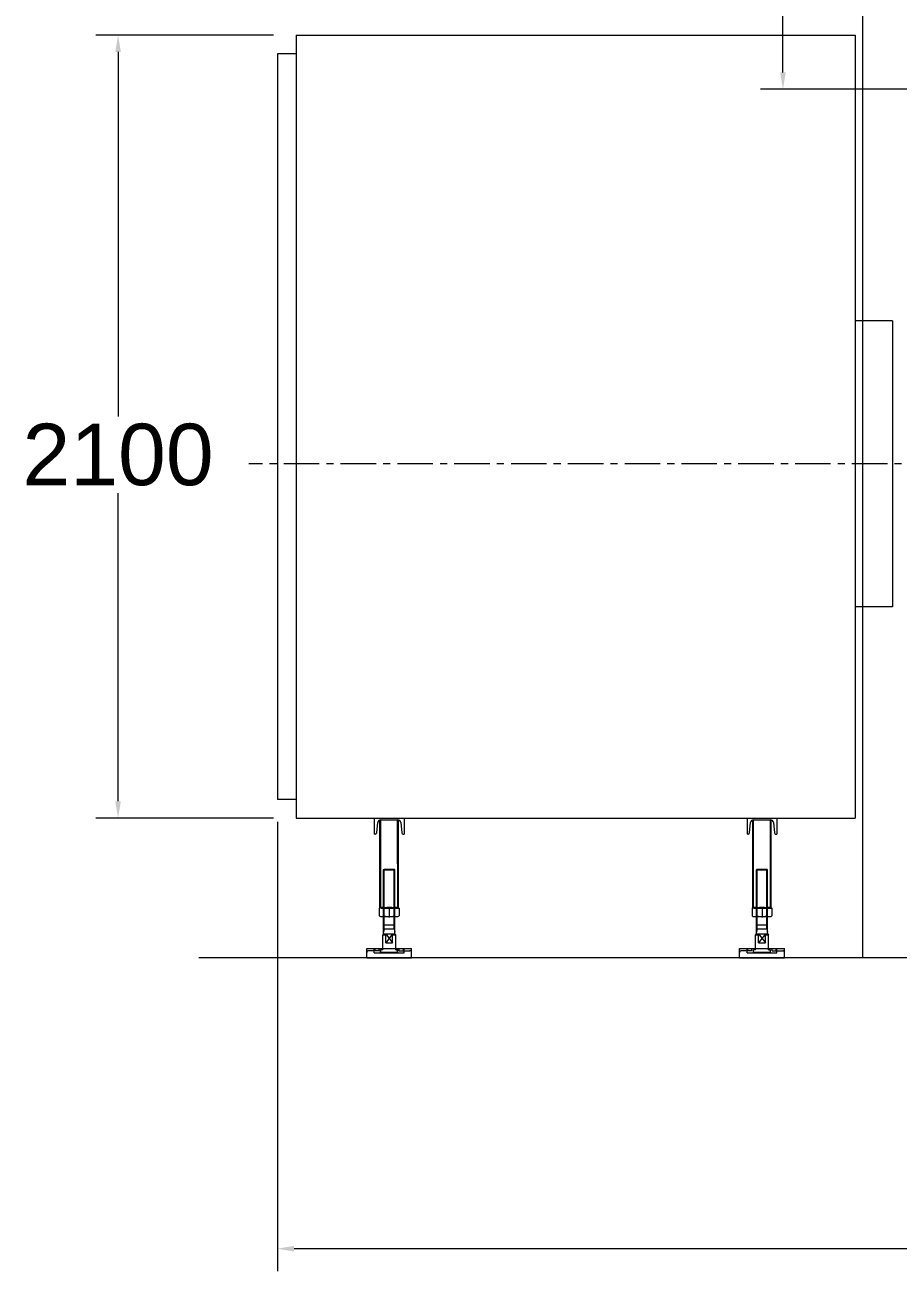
# Model space of a CAD drawing. Header units: millimetres. Extents: x 2 to 805233, y 2 to 613512.
# Drawn here: x 278776 to 338268, y 343664 to 428573 of the extents above; entities that cross this region are included whole.
import ezdxf

# ---------------------------------------------------------------- set-up
doc = ezdxf.new("R2010")
doc.units = ezdxf.units.MM
doc.header["$LTSCALE"] = 25.4
doc.linetypes.add('CENTER', pattern=[50.8, 31.75, -6.35, 6.35, -6.35])
doc.layers.get('Defpoints').update_dxf_attribs({"lineweight": 5})
doc.layers.add('CAXA1', color=5, linetype='CENTER', lineweight=5)
doc.styles.add('Roman', font='arial.ttf')
doc.styles.get("Standard").update_dxf_attribs({"font": 'arial.ttf'})
doc.dimstyles.new('ISO-25', dxfattribs={"dimscale": 30, "dimtxt": 38.1, "dimasz": 38.1, "dimexe": 50.8, "dimexo": 50.8, "dimgap": 15.875, "dimtad": 1, "dimtih": 1, "dimtoh": 1, "dimdec": 1, "dimlfac": 0.03937, "dimdsep": 46, "dimtxsty": 'Standard', "dimcen": 63.5, "dimclrd": 7, "dimclre": 7, "dimclrt": 7, "dimadec": 0, "dimazin": 0, "dimtfac": 1, "dimtdec": 1, "dimtmove": 0, "dimatfit": 3, "dimfxl": 25.4, "dimlwd": 5, "dimlwe": 5, "dimarcsym": 0})

# ---------------------------------------------------------------- blocks, each defined once
blk = doc.blocks.new('*D21')
at = {"color": 7, "linetype": 'Continuous', "lineweight": 5, "transparency": 16777216}
for p, q in [((295723, 427875), (283598, 427875)), ((285122, 426732), (285122, 401892)), ((285122, 375678), (285122, 396660)), ((295723, 374535), (283598, 374535))]:
    blk.add_line(p, q, dxfattribs=at)
at = {"color": 7, "transparency": 16777216}
for points in [[(284932, 426732), (285313, 426732), (285122, 427875)], [(284932, 375678), (285313, 375678), (285122, 374535)]]:
    blk.add_solid(points, dxfattribs=at)
at = {"layer": 'Defpoints', "color": 0, "transparency": 16777216}
for p in [(285122, 427875), (297247, 427875), (297247, 374535)]:
    blk.add_point(p, dxfattribs=at)
at = {"color": 7, "lineweight": 5, "transparency": 16777216, "insert": (285122, 399276), "char_height": 4191, "attachment_point": 5, "style": 'Roman'}
blk.add_mtext('2100', dxfattribs=at)
blk = doc.blocks.new('*D23')
at = {"color": 7, "linetype": 'Continuous', "lineweight": 5, "transparency": 16777216}
for p, q in [((295977, 374281), (295977, 343664)), ((478095, 363486), (478095, 343664)), ((476952, 345188), (297120, 345188))]:
    blk.add_line(p, q, dxfattribs=at)
at = {"color": 7, "transparency": 16777216}
for points in [[(297120, 345379), (297120, 344998), (295977, 345188)], [(476952, 345379), (476952, 344998), (478095, 345188)]]:
    blk.add_solid(points, dxfattribs=at)
at = {"layer": 'Defpoints', "color": 0, "transparency": 16777216}
for p in [(295977, 375805), (478095, 365010), (295977, 345188)]:
    blk.add_point(p, dxfattribs=at)
at = {"color": 7, "lineweight": 5, "transparency": 16777216, "insert": (387036, 347831), "char_height": 4191, "attachment_point": 5, "style": 'Roman'}
blk.add_mtext('C', dxfattribs=at)
blk = doc.blocks.new('*D6')
at = {"color": 7, "linetype": 'Continuous', "lineweight": 5, "transparency": 16777216}
for p, q in [((342776, 490232), (328902, 490232)), ((330426, 489089), (330426, 467094)), ((330426, 425335), (330426, 461950)), ((349380, 424192), (328902, 424192))]:
    blk.add_line(p, q, dxfattribs=at)
at = {"color": 7, "transparency": 16777216}
for points in [[(330235, 489089), (330616, 489089), (330426, 490232)], [(330235, 425335), (330616, 425335), (330426, 424192)]]:
    blk.add_solid(points, dxfattribs=at)
at = {"layer": 'Defpoints', "color": 0, "transparency": 16777216}
for p in [(344300, 490232), (330426, 424192), (350904, 424192)]:
    blk.add_point(p, dxfattribs=at)
at = {"color": 7, "lineweight": 5, "transparency": 16777216, "insert": (330426, 464522), "char_height": 4191, "attachment_point": 5, "style": 'Roman'}
blk.add_mtext('F', dxfattribs=at)

msp = doc.modelspace()

# ---------------------------------------------------------------- linework, layer by layer
at = {"color": 7, "lineweight": 5}
for p, q in [((335854.72, 441209.7), (335854.72, 365009.7)), ((297246.72, 427874.7), (297246.72, 374534.7)), ((297246.72, 427874.7), (335346.72, 427874.7)), ((335346.72, 427874.7), (335346.72, 374534.7)), ((295976.72, 426604.7), (295976.72, 375804.7)), ((297246.72, 426604.7), (295976.72, 426604.7)), ((337886.72, 408405.6), (335346.72, 408405.6)), ((337886.72, 408405.6), (337886.72, 388923.8)), ((337886.72, 388923.8), (335346.72, 388923.8)), ((297246.72, 375804.7), (295976.72, 375804.7)), ((297246.72, 374534.7), (335346.72, 374534.7)), ((302580.72, 374534.7), (304612.72, 374534.7)), ((302580.72, 374534.7), (302580.72, 373442.5)), ((304612.72, 374534.7), (304612.72, 373442.5)), ((327980.72, 374534.7), (330012.72, 374534.7)), ((327980.72, 374534.7), (327980.72, 373442.5)), ((330012.72, 374534.7), (330012.72, 373442.5)), ((302744.81, 373533.99), (302813.89, 374224.72)), ((302961.72, 368387.91), (302961.72, 374400.29)), ((303016.08, 374407.7), (304177.37, 374407.7)), ((303016.08, 368387.91), (303025.22, 374407.7)), ((304177.37, 368387.91), (304168.22, 374407.7)), ((304231.72, 368387.91), (304231.72, 374400.29)), ((304379.56, 374224.72), (304448.64, 373533.99)), ((328144.81, 373533.99), (328213.89, 374224.72)), ((328361.72, 368387.91), (328361.72, 374400.29)), ((328416.08, 374407.7), (329577.37, 374407.7)), ((328416.08, 368387.91), (328425.22, 374407.7)), ((329577.37, 368387.91), (329568.22, 374407.7)), ((329631.72, 368387.91), (329631.72, 374400.29)), ((329779.56, 374224.72), (329848.64, 373533.99)), ((302643.72, 373442.5), (302580.72, 373442.5)), ((304549.73, 373442.5), (304612.72, 373442.5)), ((328043.72, 373442.5), (327980.72, 373442.5)), ((329949.73, 373442.5), (330012.72, 373442.5)), ((303215.72, 371004.1), (303266.52, 371054.9)), ((303266.52, 371054.9), (303926.92, 371054.9)), ((303977.72, 371004.1), (303926.92, 371054.9)), ((328615.72, 371004.1), (328666.52, 371054.9)), ((328666.52, 371054.9), (329326.92, 371054.9)), ((329377.72, 371004.1), (329326.92, 371054.9)), ((303215.72, 371004.1), (303977.72, 371004.1)), ((303215.72, 366635.3), (303215.72, 371004.1)), ((303263.84, 366990.03), (303263.84, 371052.22)), ((303929.61, 366990.03), (303929.61, 371052.22)), ((303977.72, 366635.3), (303977.72, 371004.1)), ((328615.72, 371004.1), (329377.72, 371004.1)), ((328615.72, 366635.3), (328615.72, 371004.1)), ((328663.84, 366990.03), (328663.84, 371052.22)), ((329329.61, 366990.03), (329329.61, 371052.22)), ((329377.72, 366635.3), (329377.72, 371004.1)), ((302922.15, 368387.72), (302922.15, 367872.3)), ((302961.72, 368438.62), (304231.72, 368438.62)), ((303016.08, 368387.91), (304231.72, 368387.91)), ((303090.79, 368438.62), (304102.66, 368438.62)), ((303090.79, 367821.4), (304102.66, 367821.4)), ((303259.44, 367872.3), (303259.44, 368387.72)), ((303596.72, 368489.52), (303596.72, 367745.2)), ((303934.01, 367872.3), (303934.01, 368387.72)), ((304271.3, 368387.72), (304271.3, 367872.3)), ((328322.15, 368387.72), (328322.15, 367872.3)), ((328361.72, 368438.62), (329631.72, 368438.62)), ((328416.08, 368387.91), (329631.72, 368387.91)), ((328490.79, 368438.62), (329502.66, 368438.62)), ((328490.79, 367821.4), (329502.66, 367821.4)), ((328659.44, 367872.3), (328659.44, 368387.72)), ((328996.72, 368489.52), (328996.72, 367745.2)), ((329334.01, 367872.3), (329334.01, 368387.72)), ((329671.3, 368387.72), (329671.3, 367872.3)), ((303203.02, 367244.9), (303990.42, 367244.9)), ((303215.72, 366990.9), (303977.72, 366990.9)), ((303263.84, 366990.03), (303215.72, 366758.42)), ((303929.61, 366990.03), (303977.72, 366758.42)), ((328603.02, 367244.9), (329390.42, 367244.9)), ((328615.72, 366990.9), (329377.72, 366990.9)), ((328663.84, 366990.03), (328615.72, 366758.42)), ((329329.61, 366990.03), (329377.72, 366758.42)), ((303203.02, 366635.3), (303152.22, 366584.5)), ((303152.22, 365543.1), (303152.22, 366584.5)), ((303152.22, 366584.5), (303367.77, 366584.5)), ((303203.02, 366635.3), (303990.42, 366635.3)), ((303825.68, 366635.3), (303367.77, 366025.7)), ((303367.77, 366635.3), (303825.68, 366025.7)), ((303367.77, 366025.7), (303367.77, 366635.3)), ((303367.77, 366025.7), (303825.68, 366025.7)), ((303825.68, 366025.7), (303825.68, 366635.3)), ((303825.68, 366584.5), (304041.22, 366584.5)), ((303990.42, 366635.3), (304041.22, 366584.5)), ((304041.22, 365543.1), (304041.22, 366584.5)), ((328603.02, 366635.3), (328552.22, 366584.5)), ((328552.22, 365543.1), (328552.22, 366584.5)), ((328552.22, 366584.5), (328767.77, 366584.5)), ((328603.02, 366635.3), (329390.42, 366635.3)), ((329225.68, 366635.3), (328767.77, 366025.7)), ((328767.77, 366635.3), (329225.68, 366025.7)), ((328767.77, 366025.7), (328767.77, 366635.3)), ((328767.77, 366025.7), (329225.68, 366025.7)), ((329225.68, 366025.7), (329225.68, 366635.3)), ((329225.68, 366584.5), (329441.22, 366584.5)), ((329390.42, 366635.3), (329441.22, 366584.5)), ((329441.22, 365543.1), (329441.22, 366584.5)), ((302072.72, 365644.7), (305120.72, 365644.7)), ((302072.72, 365009.7), (302072.72, 365644.7)), ((302072.72, 365009.7), (302072.72, 365365.3)), ((302580.72, 365492.3), (302199.72, 365492.3)), ((302580.72, 365339.9), (302580.72, 365644.7)), ((302580.72, 365644.7), (304612.72, 365644.7)), ((302580.72, 365339.9), (304612.72, 365339.9)), ((302631.52, 365492.3), (302631.52, 365644.7)), ((302910.92, 365492.3), (302631.52, 365492.3)), ((302910.92, 365492.3), (302910.92, 365644.7)), ((303012.52, 365339.9), (303012.52, 365543.1)), ((303152.22, 365543.1), (303012.52, 365543.1)), ((303025.22, 365390.7), (303025.22, 365543.1)), ((303025.22, 365390.7), (304168.22, 365390.7)), ((303126.82, 365543.1), (303126.82, 365644.7)), ((304041.22, 365543.1), (304180.92, 365543.1)), ((304066.62, 365543.1), (304066.62, 365644.7)), ((304168.22, 365390.7), (304168.22, 365543.1)), ((304180.92, 365339.9), (304180.92, 365543.1)), ((304282.52, 365492.3), (304282.52, 365644.7)), ((304282.52, 365492.3), (304561.92, 365492.3)), ((304561.92, 365492.3), (304561.92, 365644.7)), ((304612.72, 365339.9), (304612.72, 365644.7)), ((304612.72, 365492.3), (304993.72, 365492.3)), ((305120.72, 365009.7), (305120.72, 365644.7)), ((305120.72, 365009.7), (305120.72, 365365.3)), ((327472.72, 365644.7), (330520.72, 365644.7)), ((327472.72, 365009.7), (327472.72, 365644.7)), ((327472.72, 365009.7), (327472.72, 365365.3)), ((327980.72, 365492.3), (327599.72, 365492.3)), ((327980.72, 365339.9), (327980.72, 365644.7)), ((327980.72, 365644.7), (330012.72, 365644.7)), ((327980.72, 365339.9), (330012.72, 365339.9)), ((328031.52, 365492.3), (328031.52, 365644.7)), ((328310.92, 365492.3), (328031.52, 365492.3)), ((328310.92, 365492.3), (328310.92, 365644.7)), ((328412.52, 365339.9), (328412.52, 365543.1)), ((328552.22, 365543.1), (328412.52, 365543.1)), ((328425.22, 365390.7), (328425.22, 365543.1)), ((328425.22, 365390.7), (329568.22, 365390.7)), ((328526.82, 365543.1), (328526.82, 365644.7)), ((329441.22, 365543.1), (329580.92, 365543.1)), ((329466.62, 365543.1), (329466.62, 365644.7)), ((329568.22, 365390.7), (329568.22, 365543.1)), ((329580.92, 365339.9), (329580.92, 365543.1)), ((329682.52, 365492.3), (329682.52, 365644.7)), ((329682.52, 365492.3), (329961.92, 365492.3)), ((329961.92, 365492.3), (329961.92, 365644.7)), ((330012.72, 365339.9), (330012.72, 365644.7)), ((330012.72, 365492.3), (330393.72, 365492.3)), ((330520.72, 365009.7), (330520.72, 365644.7)), ((330520.72, 365009.7), (330520.72, 365365.3)), ((495127.41, 365009.7), (290620.49, 365009.7)), ((302072.72, 365009.7), (305120.72, 365009.7)), ((302072.72, 365009.7), (305120.72, 365009.7)), ((327472.72, 365009.7), (330520.72, 365009.7)), ((327472.72, 365009.7), (330520.72, 365009.7))]:
    msp.add_line(p, q, dxfattribs=at)
for centre, radius, start, end in [((303016.08, 374204.5), 203.2, 90, 174.2894069), ((304177.37, 374204.5), 203.2, 5.7105931, 90), ((328416.08, 374204.5), 203.2, 90, 174.2894069), ((329577.37, 374204.5), 203.2, 5.7105931, 90), ((302643.72, 373544.1), 101.6, 270, 354.2894069), ((304549.73, 373544.1), 101.6, 185.7105931, 270), ((328043.72, 373544.1), 101.6, 270, 354.2894069), ((329949.73, 373544.1), 101.6, 185.7105931, 270), ((303090.79, 368133.78), 304.84, 56.4113187, 123.5886813), ((303090.79, 368126.24), 304.84, 236.4113187, 303.5886813), ((303596.72, 367295.62), 1143, 72.8370575, 107.1629425), ((303596.72, 368964.4), 1143, 252.8370575, 287.1629425), ((304102.66, 368133.78), 304.84, 56.4113187, 123.5886813), ((304102.66, 368126.24), 304.84, 236.4113187, 303.5886813), ((328490.79, 368133.78), 304.84, 56.4113187, 123.5886813), ((328490.79, 368126.24), 304.84, 236.4113187, 303.5886813), ((328996.72, 367295.62), 1143, 72.8370575, 107.1629425), ((328996.72, 368964.4), 1143, 252.8370575, 287.1629425), ((329502.66, 368133.78), 304.84, 56.4113187, 123.5886813), ((329502.66, 368126.24), 304.84, 236.4113187, 303.5886813), ((302199.72, 365365.3), 127, 90, 180), ((303596.72, 368579.98), 3240.09, 259.8407843, 280.1592157), ((304993.72, 365365.3), 127, 0, 90), ((327599.72, 365365.3), 127, 90, 180), ((328996.72, 368579.98), 3240.09, 259.8407843, 280.1592157), ((330393.72, 365365.3), 127, 0, 90)]:
    msp.add_arc(centre, radius, start, end, dxfattribs=at)
at = {"layer": 'CAXA1', "linetype": 'CENTER', "lineweight": 5, "ltscale": 3}
msp.add_line((383994.45, 398664.7), (294034.67, 398664.7), dxfattribs=at)

# ---------------------------------------------------------------- dimensions: what is measured, and where the dimension line sits
at = {"color": 7, "lineweight": 5}
for base, p1, p2, angle, text, picture, middle in [((330425.6, 424191.7), (344300.22, 490231.7), (350904.22, 424191.7), 90, 'F', '*D6', (330425.6, 464521.99)), ((285122.06, 427874.7), (297246.72, 374534.7), (297246.72, 427874.7), 90, '2100', '*D21', (285122.06, 399276.19)), ((295976.72, 345188.12), (478094.72, 365009.7), (295976.72, 375804.7), 180, 'C', '*D23', (387035.72, 345188.12))]:
    dim = msp.add_linear_dim(base=base, p1=p1, p2=p2, angle=angle, text=text, dimstyle='ISO-25', override={"dimscale": 30, "dimtxt": 139.7, "dimpost": '\\X', "dimtxsty": 'Roman', "dimtmove": 1}, dxfattribs=at)
    dim.commit()
    dim.dimension.update_dxf_attribs({"geometry": picture, "text_midpoint": middle, "dimtype": 160})

doc.saveas('drawing.dxf')
